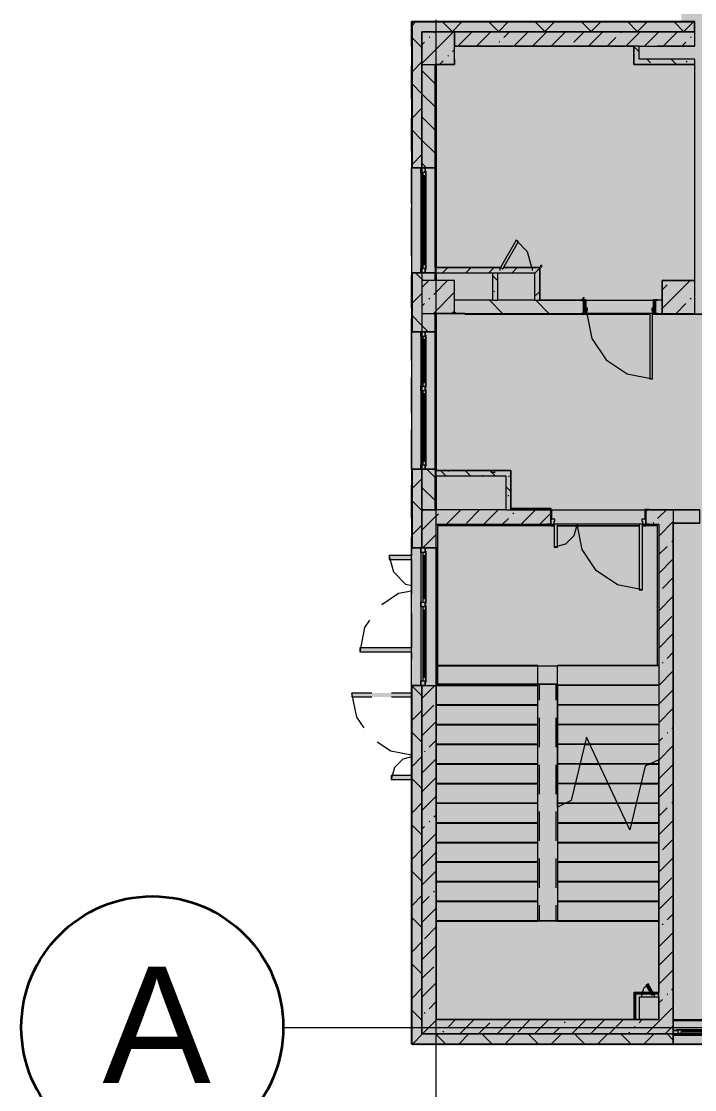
# Model space of a CAD drawing. Header units: millimetres. Extents: x -3817 to 677485, y -22715 to 103890.
# Drawn here: x 9672.1 to 9753.1, y -19611.4 to -19482.9 of the extents above; entities that cross this region are included whole.
import ezdxf

# ---------------------------------------------------------------- set-up
doc = ezdxf.new("R2010")
doc.units = ezdxf.units.MM
doc.layers.add('PDF _Геометрия', color=7, linetype='Continuous', true_color=0x1d1d1d)
doc.layers.add('PDF _Сплошная заливка', color=7, linetype='Continuous', true_color=0xffffff)
doc.layers.add('PDF _Текст', color=7, linetype='Continuous')
doc.styles.add('PDF ArialMT', font='arial.ttf')

msp = doc.modelspace()

# ---------------------------------------------------------------- hatches: boundary and pattern name
at = {"layer": 'PDF _Сплошная заливка', "true_color": 0xd9d9d9, "transparency": 33554559}
for points in [[(10026.36, -19606.08), (10026.36, -19416.65), (9987.78, -19416.65), (9987.78, -19388.53), (9751.51, -19388.53), (9751.51, -19482.95), (9719.07, -19482.95), (9719.07, -19606.08), (10026.19, -19606.08)], [(9751.18, -19484.19), (9753.08, -19484.19), (9753.08, -19483.01), (9720.31, -19483.01), (9720.31, -19484.19), (9748.66, -19484.19)], [(9746.45, -19485.92), (9753.14, -19485.92), (9753.14, -19484.19), (9724.25, -19484.19), (9724.25, -19485.92), (9745.82, -19485.92)], [(9753.14, -19488.12), (9753.14, -19487.49), (9746.45, -19487.52), (9746.45, -19488.12), (9751.51, -19488.12)], [(9729.68, -19513.17), (9734.48, -19513.17), (9734.48, -19512.54), (9730.08, -19512.6), (9730.03, -19512.7), (9729.68, -19512.54), (9721.89, -19512.54), (9721.89, -19513.17), (9729.44, -19513.17)], [(9751.51, -19518.05), (9753.14, -19518.05), (9753.14, -19514.11), (9749.21, -19514.11), (9749.21, -19518.05)], [(9730.39, -19537.58), (9731.02, -19537.58), (9731.02, -19536.95), (9721.89, -19536.95), (9721.89, -19537.58), (9726.75, -19537.58)], [(9748.81, -19604.66), (9750.55, -19604.66), (9750.55, -19541.67), (9748.81, -19541.67), (9748.81, -19602.93)], [(9748.81, -19604.66), (9748.81, -19602.93), (9722.04, -19602.93), (9722.04, -19604.66), (9748.66, -19604.66)]]:
    msp.add_hatch(color=254, dxfattribs=at).paths.add_polyline_path(points)
h = msp.add_hatch(color=254, dxfattribs=at)
h.paths.add_polyline_path([(9719.13, -19604.66), (9720.31, -19604.66), (9720.31, -19562.77), (9719.13, -19562.77), (9719.13, -19584.37)], flags=0)
h.paths.add_polyline_path([(9719.13, -19546.24), (9720.31, -19546.24), (9720.31, -19536.79), (9719.13, -19536.79), (9719.13, -19540.34)], flags=0)
h.paths.add_polyline_path([(9720.31, -19520.25), (9720.31, -19513.17), (9719.13, -19513.17), (9719.13, -19520.25), (9719.45, -19520.25)], flags=0)
h.paths.add_polyline_path([(9720.31, -19500.57), (9720.31, -19483.01), (9719.13, -19483.01), (9719.13, -19500.57)], flags=0)
h = msp.add_hatch(color=254, dxfattribs=at)
h.paths.add_polyline_path([(9721.89, -19541.67), (9721.89, -19536.79), (9720.31, -19536.79), (9720.31, -19541.67)], flags=0)
h.paths.add_polyline_path([(9720.31, -19520.25), (9721.89, -19520.25), (9721.89, -19518.05), (9720.31, -19518.05), (9720.31, -19518.33)], flags=0)
h.paths.add_polyline_path([(9720.31, -19514.11), (9721.89, -19514.11), (9721.89, -19513.17), (9720.31, -19513.17), (9720.31, -19513.93)], flags=0)
h.paths.add_polyline_path([(9720.31, -19500.57), (9721.89, -19500.57), (9721.89, -19488.13), (9720.31, -19488.13), (9720.31, -19496.32)], flags=0)
h = msp.add_hatch(color=254, dxfattribs=at)
h.paths.add_polyline_path([(9748.66, -19518.05), (9749.21, -19518.05), (9749.21, -19516.47), (9748.42, -19516.47), (9748.42, -19518.05)], flags=0)
h.paths.add_polyline_path([(9726.75, -19518.05), (9739.76, -19518.05), (9739.76, -19516.47), (9724.25, -19516.47), (9724.25, -19518.05)], flags=0)
h = msp.add_hatch(color=254, dxfattribs=at)
h.paths.add_polyline_path([(9748.66, -19543.4), (9748.81, -19543.4), (9748.81, -19541.67), (9747.24, -19541.67), (9747.24, -19543.4), (9747.67, -19543.4)], flags=0)
h.paths.add_polyline_path([(9722.04, -19543.4), (9735.82, -19543.4), (9735.82, -19541.67), (9722.04, -19541.67)], flags=0)
h = msp.add_hatch(color=254, dxfattribs=at)
h.paths.add_polyline_path([(9770.57, -19543.25), (9781.49, -19543.25), (9781.49, -19541.67), (9766.69, -19541.67), (9766.69, -19543.25)], flags=0)
h.paths.add_polyline_path([(9852.35, -19543.25), (9852.35, -19541.67), (9840.98, -19541.67), (9840.98, -19543.25), (9850.91, -19543.25)], flags=0)
h.paths.add_polyline_path([(9789.36, -19543.25), (9816.92, -19543.25), (9816.92, -19541.67), (9811.41, -19541.67), (9811.41, -19542.22), (9805.11, -19542.22), (9805.11, -19541.67), (9786.21, -19541.67), (9786.21, -19543.25)], flags=0)
h.paths.add_polyline_path([(9828.03, -19543.25), (9828.03, -19541.67), (9821.65, -19541.67), (9821.7, -19543.25)], flags=0)
h.paths.add_polyline_path([(9750.55, -19543.25), (9753.74, -19543.25), (9753.74, -19541.67), (9750.55, -19541.67)], flags=0)
at = {"layer": 'PDF _Сплошная заливка', "true_color": 0xcdcdcd, "transparency": 33554559}
h = msp.add_hatch(color=254, dxfattribs=at)
h.paths.add_polyline_path([(9735.82, -19543.4), (9736.22, -19543.4), (9736.3, -19542.77), (9735.82, -19542.77)], flags=0)
h.paths.add_polyline_path([(9746.85, -19543.4), (9747.24, -19543.4), (9747.24, -19542.77), (9746.77, -19542.77), (9746.85, -19543.01)], flags=0)
msp.add_hatch(color=254, dxfattribs=at).paths.add_polyline_path([(9746.45, -19551.28), (9746.85, -19551.28), (9746.85, -19543.4), (9746.45, -19543.4), (9746.45, -19549.15)])
at = {"layer": 'PDF _Сплошная заливка', "true_color": 0xd9d9d9, "transparency": 33554559}
h = msp.add_hatch(color=254, dxfattribs=at)
h.paths.add_polyline_path([(9747.8, -19599.76), (9747.75, -19599.66), (9745.86, -19599.66), (9745.96, -19599.76), (9747.24, -19599.76)], flags=0)
h.paths.add_polyline_path([(9748.22, -19599.76), (9748.81, -19599.76), (9748.81, -19599.66), (9748.12, -19599.68), (9748.17, -19599.76)], flags=0)
h = msp.add_hatch(color=254, dxfattribs=at)
h.paths.add_polyline_path([(9747.24, -19599.86), (9747.82, -19599.79), (9747.8, -19599.76), (9745.96, -19599.76), (9746.06, -19599.86)], flags=0)
h.paths.add_polyline_path([(9748.22, -19599.86), (9748.81, -19599.86), (9748.81, -19599.76), (9748.18, -19599.78), (9748.21, -19599.86)], flags=0)
at = {"layer": 'PDF _Сплошная заливка', "true_color": 0xcfcfcf, "transparency": 33554559}
msp.add_hatch(color=254, dxfattribs=at).paths.add_polyline_path([(9746.06, -19600.25), (9748.81, -19600.25), (9748.81, -19599.86), (9748.21, -19599.86), (9747.94, -19600), (9747.86, -19599.86), (9746.06, -19599.86)])
at = {"layer": 'PDF _Сплошная заливка', "true_color": 0xd9d9d9, "transparency": 33554559}
h = msp.add_hatch(color=254, dxfattribs=at)
h.paths.add_polyline_path([(9994.95, -19605.84), (10003.77, -19605.84), (10003.77, -19604.66), (9994.95, -19604.66)], flags=0)
h.paths.add_polyline_path([(10026.36, -19605.84), (10026.36, -19604.66), (10020.3, -19604.66), (10020.3, -19605.84), (10026.32, -19605.84)], flags=0)
h.paths.add_polyline_path([(9950.22, -19605.84), (9964.55, -19605.84), (9964.55, -19604.66), (9950.22, -19604.66)], flags=0)
h.paths.add_polyline_path([(9916.52, -19605.84), (9929.12, -19605.84), (9929.12, -19604.66), (9916.52, -19604.66)], flags=0)
h.paths.add_polyline_path([(9899.99, -19605.84), (9899.99, -19604.66), (9891.33, -19604.66), (9891.33, -19605.84), (9898.42, -19605.84)], flags=0)
h.paths.add_polyline_path([(9981.09, -19605.84), (9987.86, -19605.84), (9987.86, -19604.66), (9981.09, -19604.66)], flags=0)
h.paths.add_polyline_path([(9823.61, -19605.84), (9823.61, -19604.66), (9810.62, -19604.66), (9810.62, -19605.84), (9821.7, -19605.84)], flags=0)
h.paths.add_polyline_path([(9854.56, -19605.84), (9857.08, -19605.84), (9857.08, -19604.66), (9848.02, -19604.66), (9848.02, -19605.84), (9850.91, -19605.84)], flags=0)
h.paths.add_polyline_path([(9864.16, -19605.84), (9869.28, -19605.84), (9869.28, -19604.66), (9864.16, -19604.66)], flags=0)
h.paths.add_polyline_path([(9786.21, -19605.84), (9786.21, -19604.66), (9780.07, -19604.66), (9780.07, -19605.84), (9785.18, -19605.84)], flags=0)
h.paths.add_polyline_path([(9719.13, -19605.84), (9750.55, -19605.84), (9750.55, -19604.66), (9719.13, -19604.66), (9719.13, -19605.84)], flags=0)
h.paths.add_polyline_path([(9763.54, -19605.84), (9763.54, -19604.66), (9757.63, -19604.66), (9757.63, -19605.84), (9763.27, -19605.84)], flags=0)

# ---------------------------------------------------------------- linework, layer by layer
at = {"layer": 'PDF _Геометрия', "color": 8, "lineweight": 9, "true_color": 0x737373}
for points in [[(9719.11, -19482.95), (9719.07, -19482.95)], [(9719.11, -19500.57), (9719.11, -19482.99), (9719.13, -19482.99), (9720.31, -19482.99), (9753.11, -19482.99), (9753.11, -19483.01), (9753.11, -19484.19)], [(9719.13, -19483.43), (9719.55, -19483.01)], [(9753.08, -19484.19), (9753.08, -19483.01), (9720.31, -19483.01), (9719.13, -19483.01), (9719.13, -19500.57)], [(9720.31, -19485.06), (9720.31, -19484.19), (9753.08, -19484.19), (9753.11, -19484.19), (9753.14, -19484.19), (9753.14, -19482.99), (9753.14, -19482.95), (9751.51, -19482.95)], [(9723.98, -19484.19), (9722.8, -19483.01)], [(9723.94, -19484.19), (9725.12, -19483.01)], [(9729.55, -19484.19), (9728.37, -19483.01)], [(9729.51, -19484.19), (9730.69, -19483.01)], [(9735.12, -19484.19), (9733.94, -19483.01)], [(9735.07, -19484.19), (9736.26, -19483.01)], [(9740.69, -19484.19), (9739.5, -19483.01)], [(9740.64, -19484.19), (9741.82, -19483.01)], [(9746.25, -19484.19), (9745.07, -19483.01)], [(9746.21, -19484.19), (9747.39, -19483.01)], [(9751.82, -19484.19), (9750.64, -19483.01)], [(9751.78, -19484.19), (9752.96, -19483.01)], [(9720.31, -19488), (9724.12, -19484.19)], [(9721.74, -19484.33), (9721.87, -19484.19)], [(9724.63, -19485.92), (9726.36, -19484.19)], [(9726.88, -19485.92), (9728.61, -19484.19)], [(9730.16, -19484.89), (9730.85, -19484.19)], [(9731.37, -19485.92), (9733.1, -19484.19)], [(9733.61, -19485.92), (9735.21, -19484.33)], [(9735.86, -19485.92), (9737.59, -19484.19)], [(9738.58, -19485.45), (9739.83, -19484.19)], [(9740.35, -19485.92), (9742.08, -19484.19)], [(9744.19, -19484.33), (9744.28, -19484.23)], [(9744.84, -19485.92), (9746.57, -19484.19)], [(9747.08, -19485.92), (9748.81, -19484.19)], [(9749.33, -19485.92), (9751.06, -19484.19)], [(9721.89, -19512.54), (9721.89, -19500.57), (9720.31, -19500.57), (9719.07, -19500.57), (9720.31, -19500.57), (9720.31, -19485.06), (9720.31, -19500.57), (9721.89, -19500.57), (9721.89, -19488.13)], [(9720.31, -19486.09), (9719.13, -19484.91)], [(9720.31, -19485.75), (9720.62, -19485.45)], [(9721.18, -19484.89), (9721.27, -19484.8)], [(9729.6, -19485.45), (9729.69, -19485.36)], [(9738.1, -19485.92), (9738.11, -19485.92)], [(9742.59, -19485.92), (9743.63, -19484.89)], [(9746.45, -19485.92), (9745.82, -19485.92)], [(9751.57, -19485.92), (9752.05, -19485.45)], [(9752.61, -19484.89), (9752.7, -19484.8)], [(9723.42, -19487.13), (9723.52, -19487.04)], [(9723.98, -19486.57), (9724.25, -19486.31)], [(9719.13, -19489), (9720.31, -19487.82)], [(9721.89, -19488.29), (9722.04, -19488.29), (9722.04, -19488.29), (9722.04, -19512.37), (9722.04, -19512.38), (9722.04, -19512.54)], [(9722.43, -19488.13), (9722.86, -19487.69)], [(9721.89, -19490.45), (9720.31, -19488.87)], [(9721.89, -19493.23), (9720.31, -19491.66), (9719.13, -19490.47)], [(9719.13, -19494.57), (9720.31, -19493.39)], [(9721.89, -19496.01), (9720.31, -19494.44)], [(9721.89, -19498.8), (9720.31, -19497.22), (9719.13, -19496.04)], [(9719.13, -19500.14), (9720.31, -19498.96)], [(9720.87, -19500.57), (9720.31, -19500.01)], [(9720.31, -19500.57), (9720.31, -19513.17), (9719.07, -19513.17), (9720.31, -19513.17), (9721.89, -19513.17), (9728.82, -19513.17), (9729.44, -19513.17)], [(9720.17, -19500.57), (9720.17, -19513.17)], [(9720.72, -19501.12), (9720.72, -19500.57)], [(9720.8, -19500.96), (9720.8, -19512.77)], [(9720.8, -19501.51), (9720.41, -19501.51)], [(9720.56, -19512.22), (9720.56, -19501.51)], [(9720.64, -19501.51), (9720.64, -19512.22)], [(9720.8, -19512.22), (9720.41, -19512.22)], [(9720.72, -19513.17), (9720.72, -19512.62)], [(9729.68, -19512.54), (9721.89, -19512.54), (9721.89, -19513.17)], [(9722.8, -19513.17), (9723.43, -19512.54)], [(9725.59, -19513.17), (9726.22, -19512.54)], [(9728.37, -19513.17), (9729, -19512.54)], [(9739.52, -19516.47), (9734.48, -19516.47), (9734.48, -19513.17), (9734.48, -19512.54), (9733.61, -19512.54), (9730.12, -19512.54)], [(9731.15, -19513.17), (9731.78, -19512.54)], [(9733.85, -19513.25), (9733.94, -19513.17), (9734.48, -19512.62)], [(9720.31, -19513.17), (9720.31, -19520.25), (9720.31, -19536.79), (9719.07, -19536.79), (9720.31, -19536.79), (9721.89, -19536.79), (9721.89, -19520.25), (9720.31, -19520.25), (9719.07, -19520.25), (9720.31, -19520.25)], [(9719.11, -19513.17), (9719.11, -19520.25)], [(9719.13, -19513.17), (9719.13, -19520.25)], [(9720.5, -19514.11), (9720.31, -19513.93), (9719.55, -19513.17)], [(9721.89, -19514.11), (9721.89, -19513.17), (9720.31, -19513.17), (9720.31, -19520.25), (9721.89, -19520.25), (9721.89, -19518.05), (9739.52, -19518.05)], [(9720.31, -19514.94), (9721.14, -19514.11)], [(9721.74, -19515.76), (9723.38, -19514.11)], [(9722.04, -19513.17), (9722.04, -19514.11)], [(9728.82, -19513.17), (9728.82, -19516.47), (9724.25, -19516.47)], [(9749.21, -19517.47), (9752.57, -19514.11)], [(9733.85, -19516.03), (9734.48, -19515.4)], [(9749.21, -19515.23), (9749.8, -19514.63)], [(9719.13, -19516.84), (9720.31, -19515.66)], [(9721.18, -19516.32), (9721.27, -19516.23)], [(9721.69, -19518.05), (9724.25, -19515.49)], [(9730, -19518.05), (9728.43, -19516.47)], [(9728.82, -19516.47), (9729.44, -19516.47)], [(9733.85, -19516.47), (9734.48, -19516.47)], [(9735.57, -19518.05), (9734, -19516.47)], [(9739.76, -19516.67), (9739.56, -19516.47)], [(9739.76, -19518.05), (9739.76, -19516.47)], [(9740.07, -19516.47), (9748.11, -19516.47)], [(9748.42, -19516.47), (9748.42, -19518.05)], [(9748.66, -19518.05), (9749.21, -19518.05), (9749.21, -19516.47), (9748.66, -19516.47)], [(9752.61, -19516.32), (9752.7, -19516.23)], [(9720.31, -19517.18), (9720.62, -19516.88)], [(9721.89, -19518.28), (9721.65, -19518.05)], [(9722.04, -19518.05), (9722.04, -19518.21), (9722.04, -19518.21), (9722.04, -19536.79), (9722.04, -19536.95)], [(9723.98, -19518), (9724.25, -19517.74)], [(9724.43, -19518.05), (9724.25, -19517.86)], [(9748.03, -19518.05), (9740.07, -19518.05)], [(9750.88, -19518.05), (9752.05, -19516.88)], [(9721.07, -19520.25), (9720.31, -19519.49), (9719.13, -19518.31)], [(9720.17, -19520.25), (9720.17, -19536.79)], [(9720.72, -19520.81), (9720.72, -19520.25)], [(9720.8, -19521.2), (9720.41, -19521.2)], [(9720.56, -19526.4), (9720.56, -19521.2)], [(9720.64, -19521.2), (9720.64, -19526.4)], [(9720.8, -19520.65), (9720.8, -19526.95)], [(9720.8, -19526.4), (9720.41, -19526.4)], [(9720.72, -19527.34), (9720.72, -19526.79)], [(9720.8, -19527.73), (9720.41, -19527.73)], [(9720.56, -19535.84), (9720.56, -19527.73)], [(9720.64, -19527.73), (9720.64, -19535.84)], [(9720.8, -19527.18), (9720.8, -19536.4)], [(9720.8, -19535.84), (9720.41, -19535.84)], [(9720.31, -19546.24), (9719.07, -19546.24), (9720.31, -19546.24), (9720.31, -19541.67), (9720.31, -19536.79)], [(9719.11, -19536.79), (9719.11, -19546.24)], [(9719.13, -19536.79), (9719.13, -19546.24)], [(9731.02, -19541.67), (9731.02, -19537.58), (9731.02, -19536.95), (9721.89, -19536.95), (9721.89, -19536.79), (9720.31, -19536.79), (9720.31, -19541.67), (9721.89, -19541.67), (9721.89, -19537.58), (9730.39, -19537.58), (9730.39, -19541.67), (9731.02, -19541.67), (9735.39, -19541.67)], [(9720.72, -19536.79), (9720.72, -19536.24)], [(9721.89, -19537.77), (9720.9, -19536.79)], [(9721.89, -19536.95), (9721.89, -19537.58)], [(9719.13, -19539.11), (9720.31, -19537.93)], [(9722.04, -19537.58), (9722.04, -19541.67)], [(9721.89, -19540.55), (9720.31, -19538.98)], [(9720.31, -19541.76), (9719.13, -19540.58)], [(9720.31, -19541.88), (9720.52, -19541.67)], [(9730.39, -19541.67), (9722.04, -19541.67), (9721.89, -19541.67), (9720.31, -19541.67), (9720.31, -19546.24), (9722.04, -19546.24), (9722.04, -19543.4), (9735.39, -19543.4)], [(9720.31, -19544.12), (9722.04, -19542.39), (9722.3, -19542.14)], [(9723.28, -19543.4), (9725.01, -19541.67)], [(9725.67, -19543.26), (9727.26, -19541.67)], [(9727.77, -19543.4), (9729.5, -19541.67)], [(9731.28, -19542.14), (9731.37, -19542.04)], [(9732.26, -19543.4), (9733.99, -19541.67)], [(9734.5, -19543.4), (9735.82, -19542.08)], [(9735.82, -19543.4), (9735.82, -19541.67)], [(9735.94, -19541.67), (9747.12, -19541.67)], [(9747.24, -19541.89), (9747.46, -19541.67)], [(9747.24, -19541.67), (9747.24, -19543.4)], [(9750.55, -19541.67), (9748.81, -19541.67), (9747.67, -19541.67)], [(9748.68, -19542.7), (9748.81, -19542.56), (9749.71, -19541.67)], [(9719.13, -19544.68), (9720.31, -19543.5)], [(9720.72, -19562.22), (9720.72, -19562.77), (9720.31, -19562.77), (9720.31, -19604.66), (9722.04, -19604.66), (9748.81, -19604.66), (9750.55, -19604.66), (9750.55, -19543.25)], [(9730.01, -19543.4), (9730.72, -19542.7)], [(9746.85, -19543.4), (9736.61, -19543.4)], [(9747.67, -19543.4), (9748.81, -19543.4), (9748.81, -19599.66), (9748.81, -19596.31)], [(9748.12, -19543.26), (9748.21, -19543.17)], [(9748.81, -19544.81), (9750.55, -19543.07)], [(9720.44, -19546.24), (9722.04, -19544.64)], [(9719.22, -19546.24), (9719.13, -19546.15)], [(9720.17, -19546.24), (9720.17, -19562.77)], [(9720.72, -19546.79), (9720.72, -19546.24)], [(9748.81, -19547.05), (9749.8, -19546.06)], [(9750.36, -19545.5), (9750.46, -19545.41)], [(9720.8, -19547.18), (9720.41, -19547.18)], [(9720.56, -19552.38), (9720.56, -19547.18)], [(9720.64, -19547.18), (9720.64, -19552.38)], [(9720.8, -19546.63), (9720.8, -19552.93)], [(9748.81, -19549.3), (9750.55, -19547.56)], [(9749.24, -19551.12), (9750.55, -19549.81)], [(9720.8, -19552.38), (9720.41, -19552.38)], [(9748.81, -19553.79), (9750.55, -19552.05)], [(9720.8, -19553.72), (9720.41, -19553.72)], [(9720.56, -19561.83), (9720.56, -19553.72)], [(9720.64, -19553.72), (9720.64, -19561.83)], [(9720.72, -19553.32), (9720.72, -19552.77)], [(9720.8, -19553.17), (9720.8, -19562.38)], [(9748.81, -19556.03), (9750.36, -19554.48)], [(9748.81, -19558.28), (9750.55, -19556.54)], [(9749.8, -19559.53), (9750.55, -19558.79)], [(9736.61, -19577.39), (9736.61, -19576.91), (9736.61, -19574.54), (9736.61, -19572.18), (9736.61, -19569.82), (9736.61, -19567.46), (9736.61, -19565.09), (9748.81, -19565.09), (9736.61, -19565.09), (9736.61, -19562.73), (9736.61, -19560.37), (9748.81, -19560.37), (9748.81, -19562.73), (9748.81, -19565.09), (9748.81, -19567.46), (9748.81, -19569.82), (9748.81, -19571.7), (9747.17, -19572.46), (9745.31, -19580.12), (9740.11, -19568.97), (9738.25, -19576.62), (9736.61, -19577.39), (9736.61, -19591.08), (9748.81, -19591.08), (9736.61, -19591.08), (9734.25, -19591.08), (9722.04, -19591.08), (9734.25, -19591.08), (9734.25, -19560.37), (9722.04, -19560.37), (9722.04, -19591.08), (9722.04, -19602.89), (9748.81, -19602.89), (9748.81, -19591.08), (9748.81, -19571.7), (9748.81, -19575.05)], [(9722.2, -19560.41), (9734.25, -19560.41)], [(9748.81, -19560.37), (9736.61, -19560.37)], [(9749.24, -19560.1), (9749.33, -19560)], [(9748.81, -19562.77), (9750.55, -19561.03)], [(9719.11, -19605.9), (9750.55, -19605.9), (9750.55, -19604.66), (9720.31, -19604.66), (9720.31, -19562.77), (9719.07, -19562.77), (9720.31, -19562.77), (9722.04, -19562.77), (9722.04, -19602.93), (9745.86, -19602.93), (9741.43, -19602.93)], [(9719.11, -19605.86), (9719.11, -19605.84), (9719.11, -19604.66), (9719.11, -19562.77)], [(9719.13, -19605.84), (9719.13, -19604.66), (9719.13, -19562.77)], [(9720.31, -19564.03), (9719.13, -19562.85)], [(9720.31, -19564.33), (9721.87, -19562.77)], [(9720.8, -19561.83), (9720.41, -19561.83)], [(9736.61, -19562.63), (9736.61, -19562.77), (9736.61, -19565.13), (9736.61, -19567.5), (9736.61, -19569.86), (9736.61, -19572.22), (9736.61, -19574.58), (9736.61, -19576.94), (9736.61, -19579.31), (9736.61, -19581.67), (9736.61, -19584.03), (9736.61, -19586.39), (9736.61, -19588.76), (9736.61, -19591.12), (9734.25, -19591.12), (9722.04, -19591.12), (9722.04, -19588.76), (9734.25, -19588.76), (9722.04, -19588.76), (9722.04, -19586.39), (9722.04, -19584.03), (9722.04, -19581.67), (9722.04, -19579.31), (9722.04, -19576.94), (9722.04, -19574.58), (9734.25, -19574.58), (9722.04, -19574.58)], [(9722.04, -19591.12), (9734.25, -19591.12), (9734.25, -19588.76), (9734.25, -19586.39), (9734.25, -19584.03), (9734.25, -19581.67), (9734.25, -19579.31), (9734.25, -19576.94), (9734.25, -19574.58), (9734.25, -19572.22), (9734.25, -19569.86), (9734.25, -19567.5), (9734.25, -19565.13), (9734.25, -19562.77), (9734.25, -19562.63)], [(9722.04, -19578.52), (9722.04, -19574.58), (9722.04, -19572.22), (9734.25, -19572.22), (9722.04, -19572.22), (9722.04, -19569.86), (9722.04, -19567.5), (9722.04, -19565.13), (9722.04, -19562.77), (9722.04, -19565.92)], [(9734.44, -19564.56), (9734.44, -19562.63)], [(9736.41, -19562.63), (9736.41, -19564.56)], [(9748.81, -19565.01), (9750.55, -19563.28)], [(9720.31, -19566.57), (9721.74, -19565.15)], [(9748.81, -19567.26), (9750.55, -19565.52)], [(9719.13, -19566.95), (9720.31, -19565.77)], [(9734.44, -19570.19), (9734.44, -19566.67)], [(9736.41, -19566.67), (9736.41, -19570.19)], [(9720.31, -19568.82), (9722.04, -19567.09)], [(9750.36, -19567.95), (9750.55, -19567.77)], [(9720.31, -19569.6), (9719.13, -19568.42)], [(9721.18, -19570.2), (9722.04, -19569.33)], [(9722.04, -19574.98), (9722.04, -19572.22), (9722.04, -19568.28)], [(9748.81, -19569.5), (9749.24, -19569.08)], [(9749.8, -19568.51), (9749.89, -19568.42)], [(9720.62, -19570.76), (9720.71, -19570.67)], [(9748.81, -19571.75), (9750.55, -19570.01)], [(9719.13, -19572.51), (9720.31, -19571.33)], [(9720.31, -19573.31), (9722.04, -19571.58)], [(9748.11, -19599.66), (9748.81, -19599.66), (9748.81, -19591.12), (9736.61, -19591.12), (9748.81, -19591.12), (9748.81, -19588.76), (9748.81, -19586.39), (9748.81, -19584.03), (9748.81, -19581.67), (9748.81, -19579.31), (9748.81, -19576.94), (9748.81, -19574.58), (9748.81, -19572.22), (9748.81, -19571.7)], [(9734.44, -19575.82), (9734.44, -19572.3)], [(9736.41, -19572.3), (9736.41, -19575.82)], [(9748.81, -19573.99), (9750.55, -19572.26)], [(9720.31, -19575.17), (9719.13, -19573.99)], [(9720.31, -19575.55), (9722.04, -19573.82)], [(9748.81, -19576.24), (9750.55, -19574.5)], [(9719.13, -19578.08), (9720.31, -19576.9)], [(9720.31, -19577.8), (9722.04, -19576.07)], [(9750.36, -19576.93), (9750.46, -19576.84)], [(9721.74, -19578.62), (9722.04, -19578.31)], [(9734.44, -19581.45), (9734.44, -19577.93)], [(9736.41, -19577.93), (9736.41, -19581.45)], [(9748.81, -19581.35), (9748.81, -19577.41)], [(9748.81, -19578.48), (9749.8, -19577.49)], [(9720.31, -19580.74), (9719.13, -19579.56)], [(9721.18, -19579.18), (9721.27, -19579.08)], [(9748.81, -19580.73), (9750.55, -19578.99)], [(9720.31, -19580.04), (9720.62, -19579.74)], [(9720.31, -19582.29), (9722.04, -19580.56)], [(9722.04, -19580.88), (9722.04, -19584.82)], [(9749.24, -19582.55), (9750.55, -19581.24)], [(9719.13, -19583.65), (9720.31, -19582.47)], [(9720.31, -19584.53), (9722.04, -19582.8)], [(9748.81, -19585.22), (9750.55, -19583.48)], [(9734.44, -19587.08), (9734.44, -19583.56)], [(9736.41, -19583.56), (9736.41, -19587.08)], [(9748.81, -19587.65), (9748.81, -19583.71)], [(9720.31, -19586.3), (9719.13, -19585.12)], [(9720.31, -19586.78), (9722.04, -19585.05)], [(9748.81, -19587.46), (9750.36, -19585.91)], [(9722.04, -19587.18), (9722.04, -19591.12), (9722.04, -19602.93), (9745.86, -19602.93), (9745.86, -19600.25), (9745.86, -19599.76), (9745.86, -19599.66), (9747.75, -19599.66)], [(9719.13, -19589.22), (9720.31, -19588.04)], [(9720.31, -19589.02), (9721.18, -19588.16)], [(9721.74, -19587.6), (9721.83, -19587.5)], [(9748.81, -19589.71), (9750.55, -19587.97)], [(9720.31, -19591.27), (9722.04, -19589.54)], [(9736.41, -19589.19), (9736.41, -19591.12), (9734.44, -19591.12), (9734.44, -19589.19)], [(9720.31, -19591.87), (9719.13, -19590.69)], [(9748.81, -19593.95), (9748.81, -19590.01)], [(9749.8, -19590.96), (9750.55, -19590.22)], [(9720.62, -19593.21), (9722.04, -19591.78)], [(9748.81, -19594.2), (9750.55, -19592.46)], [(9749.24, -19591.53), (9749.33, -19591.43)], [(9719.13, -19594.78), (9720.31, -19593.6)], [(9722.04, -19593.48), (9722.04, -19597.42)], [(9720.31, -19595.76), (9722.04, -19594.03)], [(9748.81, -19596.44), (9750.55, -19594.71)], [(9720.31, -19597.44), (9719.13, -19596.26)], [(9720.31, -19598), (9721.74, -19596.58)], [(9748.81, -19598.69), (9750.55, -19596.95)], [(9720.31, -19600.25), (9722.04, -19598.52)], [(9719.13, -19600.35), (9720.31, -19599.17)], [(9722.04, -19599.78), (9722.04, -19602.93), (9726.47, -19602.93)], [(9745.86, -19602.93), (9745.96, -19602.93), (9745.96, -19600.25), (9745.96, -19599.86), (9745.96, -19599.76), (9747.8, -19599.76)], [(9745.96, -19602.93), (9746.06, -19602.93), (9746.06, -19600.25), (9746.06, -19599.86), (9747.86, -19599.86)], [(9748.17, -19599.76), (9748.81, -19599.76), (9748.81, -19599.66)], [(9748.21, -19599.86), (9748.81, -19599.86), (9748.81, -19599.76)], [(9748.81, -19600.25), (9748.81, -19599.86)], [(9749.8, -19599.94), (9749.89, -19599.85)], [(9750.36, -19599.38), (9750.55, -19599.2)], [(9721.18, -19601.63), (9722.04, -19600.76)], [(9748.81, -19602.93), (9748.81, -19600.25), (9746.45, -19600.25), (9746.45, -19602.93), (9748.66, -19602.93)], [(9747.33, -19604.66), (9748.81, -19603.18), (9750.55, -19601.44)], [(9748.81, -19600.93), (9749.24, -19600.51)], [(9720.31, -19603.01), (9719.13, -19601.83)], [(9720.62, -19602.19), (9720.71, -19602.1)], [(9719.21, -19605.84), (9720.39, -19604.66), (9722.04, -19603.01), (9722.12, -19602.93)], [(9723.42, -19603.87), (9724.37, -19602.93)], [(9724.88, -19604.66), (9726.61, -19602.93)], [(9727.13, -19604.66), (9728.47, -19603.31)], [(9728.83, -19602.93), (9732.77, -19602.93)], [(9729.37, -19604.66), (9731.1, -19602.93)], [(9731.84, -19604.43), (9733.35, -19602.93)], [(9733.86, -19604.66), (9735.59, -19602.93)], [(9735.13, -19602.93), (9739.07, -19602.93)], [(9736.11, -19604.66), (9736.89, -19603.87)], [(9737.45, -19603.31), (9737.55, -19603.22)], [(9738.35, -19604.66), (9740.08, -19602.93)], [(9740.59, -19604.66), (9742.33, -19602.93)], [(9742.84, -19604.66), (9744.57, -19602.93)], [(9745.87, -19603.87), (9745.97, -19603.78)], [(9746.06, -19602.93), (9746.45, -19602.93)], [(9746.43, -19603.31), (9746.82, -19602.93)], [(9749.57, -19604.66), (9750.55, -19603.69)], [(9750.55, -19604.66), (9750.55, -19602.93), (9780.07, -19602.93)], [(9723.15, -19605.84), (9721.96, -19604.66)], [(9722.86, -19604.43), (9722.95, -19604.34)], [(9724.78, -19605.84), (9725.96, -19604.66)], [(9728.71, -19605.84), (9727.53, -19604.66)], [(9730.34, -19605.84), (9731.53, -19604.66)], [(9734.28, -19605.84), (9733.1, -19604.66)], [(9735.91, -19605.84), (9737.09, -19604.66)], [(9739.85, -19605.84), (9738.67, -19604.66)], [(9741.48, -19605.84), (9742.66, -19604.66)], [(9745.42, -19605.84), (9744.24, -19604.66)], [(9745.08, -19604.66), (9745.31, -19604.43)], [(9747.05, -19605.84), (9748.23, -19604.66)], [(9750.55, -19605.4), (9749.8, -19604.66)], [(9751.1, -19604.25), (9750.55, -19604.25)], [(9750.55, -19604.8), (9757.63, -19604.8)], [(9750.94, -19604.17), (9757.24, -19604.17)], [(9751.49, -19604.17), (9751.49, -19604.57)], [(9751.49, -19604.33), (9756.69, -19604.33)], [(9756.69, -19604.41), (9751.49, -19604.41)], [(9719.07, -19605.86), (9719.07, -19605.9)], [(9719.12, -19605.86), (9750.55, -19605.86)], [(9719.13, -19605.84), (9750.55, -19605.84)]]:
    msp.add_lwpolyline(points, dxfattribs=at)
at = {"layer": 'PDF _Геометрия', "color": 7, "lineweight": 9}
for points in [[(9719.07, -19485.93), (9719.07, -19482.95), (9719.07, -19500.57), (9719.07, -19513.17), (9719.07, -19520.25), (9719.07, -19536.79), (9719.07, -19546.24), (9719.07, -19547.14)], [(9751.51, -19482.95), (9720.31, -19482.95), (9719.11, -19482.95), (9720.31, -19482.95)], [(9719.07, -19492.23), (9719.07, -19488.29)], [(9719.07, -19498.53), (9719.07, -19494.59)], [(9719.07, -19504.83), (9719.07, -19500.89)], [(9719.07, -19505.29), (9719.07, -19507.66), (9719.07, -19505.29)], [(9719.07, -19511.13), (9719.07, -19507.19)], [(9719.07, -19517.43), (9719.07, -19513.49)], [(9719.07, -19523.73), (9719.07, -19519.79)], [(9719.07, -19530.03), (9719.07, -19526.09)], [(9719.07, -19532.06), (9719.07, -19536.79), (9719.07, -19532.06)], [(9719.07, -19536.32), (9719.07, -19532.39)], [(9719.07, -19542.62), (9719.07, -19538.69)], [(9719.07, -19548.92), (9719.07, -19544.99)], [(9719.07, -19562.77), (9719.07, -19546.24)], [(9719.07, -19547.62), (9719.07, -19551.75)], [(9719.07, -19555.22), (9719.07, -19551.28)], [(9719.07, -19554.11), (9719.07, -19558.24)], [(9719.07, -19561.52), (9719.07, -19557.58)], [(9719.07, -19558.72), (9719.07, -19559.62)], [(9719.07, -19605.86), (9719.07, -19604.66), (9719.07, -19562.77), (9719.07, -19563.68)], [(9719.07, -19567.82), (9719.07, -19563.88)], [(9719.07, -19564.15), (9719.07, -19567.69)], [(9719.07, -19570.06), (9719.07, -19573.6)], [(9719.07, -19574.12), (9719.07, -19570.18)], [(9719.07, -19574.07), (9719.07, -19574.98)], [(9719.07, -19580.42), (9719.07, -19576.48)], [(9719.07, -19586.72), (9719.07, -19582.78)], [(9719.07, -19593.02), (9719.07, -19589.08)], [(9719.07, -19599.31), (9719.07, -19595.38)], [(9719.07, -19605.9), (9719.07, -19604.66), (9719.07, -19601.68)]]:
    msp.add_lwpolyline(points, dxfattribs=at)
at = {"layer": 'PDF _Геометрия', "color": 253, "lineweight": 9, "true_color": 0xaaaaaa}
for points in [[(9722.04, -19623.26), (9722.04, -19553.22), (9722.04, -19552.82), (9722.04, -19482.77)], [(9719.07, -19547.14), (9716.39, -19547.14), (9716.39, -19547.62), (9719.07, -19547.62)], [(9719.07, -19550.8), (9718.4, -19550.62), (9716.93, -19549.15), (9716.39, -19547.14)], [(9719.07, -19551.42), (9717.51, -19551.73), (9715.48, -19553.1)], [(9714.03, -19554.92), (9713.42, -19555.82), (9712.85, -19558.72)], [(9719.07, -19558.24), (9712.85, -19558.24), (9712.85, -19558.72), (9719.07, -19558.72)], [(9714.3, -19563.68), (9711.9, -19563.68), (9711.9, -19564.15), (9714.3, -19564.15)], [(9713.35, -19567.87), (9712.48, -19566.57), (9711.9, -19563.68)], [(9719.07, -19563.68), (9716.67, -19563.68)], [(9716.67, -19564.15), (9719.07, -19564.15)], [(9719.07, -19571.16), (9716.57, -19570.66), (9714.93, -19569.57)], [(9719.07, -19571.34), (9718.04, -19571.62), (9717.01, -19572.65), (9716.63, -19574.07)], [(9719.07, -19573.6), (9716.63, -19573.6), (9716.63, -19574.07), (9719.07, -19574.07)], [(9703.64, -19603.87), (9802.06, -19603.87), (9925.82, -19603.87), (10024.24, -19603.87)]]:
    msp.add_lwpolyline(points, dxfattribs=at)
at = {"layer": 'PDF _Геометрия', "color": 8, "lineweight": 9, "true_color": 0x737373}
for points in [[(9724.25, -19484.19), (9720.31, -19484.19), (9720.31, -19488.13), (9724.25, -19488.13)], [(9746.45, -19487.49), (9746.45, -19485.92), (9753.14, -19485.92), (9753.14, -19484.19), (9724.25, -19484.19), (9724.25, -19485.92), (9745.82, -19485.92), (9745.82, -19488.12), (9746.45, -19488.12), (9753.14, -19488.12), (9753.14, -19487.49)], [(9720.17, -19500.57), (9720.72, -19500.57), (9720.72, -19501.12), (9720.17, -19501.12)], [(9720.8, -19512.77), (9720.8, -19500.96), (9720.72, -19500.96), (9720.72, -19501.12), (9720.41, -19501.12), (9720.41, -19512.62), (9720.72, -19512.62), (9720.72, -19512.77)], [(9720.17, -19512.62), (9720.72, -19512.62), (9720.72, -19513.17), (9720.17, -19513.17)], [(9734.74, -19512.46), (9734.74, -19512.3), (9734.58, -19512.3), (9734.58, -19512.46)], [(9724.25, -19514.11), (9720.31, -19514.11), (9720.31, -19518.05), (9724.25, -19518.05)], [(9729.44, -19513.17), (9729.68, -19513.17), (9733.61, -19513.17), (9733.85, -19513.17), (9733.85, -19516.47), (9729.44, -19516.47)], [(9753.14, -19514.11), (9749.21, -19514.11), (9749.21, -19518.05), (9753.14, -19518.05)], [(9739.67, -19516.33), (9739.83, -19516.33), (9739.83, -19516.18), (9739.67, -19516.18)], [(9720.17, -19520.25), (9720.72, -19520.25), (9720.72, -19520.81), (9720.17, -19520.81)], [(9720.8, -19526.95), (9720.8, -19520.65), (9720.72, -19520.65), (9720.72, -19520.81), (9720.41, -19520.81), (9720.41, -19526.79), (9720.72, -19526.79), (9720.72, -19526.95)], [(9720.17, -19526.79), (9720.72, -19526.79), (9720.72, -19527.34), (9720.17, -19527.34)], [(9720.8, -19536.4), (9720.8, -19527.18), (9720.72, -19527.18), (9720.72, -19527.34), (9720.41, -19527.34), (9720.41, -19536.24), (9720.72, -19536.24), (9720.72, -19536.4)], [(9720.17, -19536.24), (9720.72, -19536.24), (9720.72, -19536.79), (9720.17, -19536.79)], [(9750.55, -19543.25), (9753.74, -19543.25), (9753.74, -19541.67), (9750.55, -19541.67)], [(9720.17, -19546.24), (9720.72, -19546.24), (9720.72, -19546.79), (9720.17, -19546.79)], [(9720.8, -19552.93), (9720.8, -19546.63), (9720.72, -19546.63), (9720.72, -19546.79), (9720.41, -19546.79), (9720.41, -19552.77), (9720.72, -19552.77), (9720.72, -19552.93)], [(9720.17, -19552.77), (9720.72, -19552.77), (9720.72, -19553.32), (9720.17, -19553.32)], [(9720.8, -19562.38), (9720.8, -19553.17), (9720.72, -19553.17), (9720.72, -19553.32), (9720.41, -19553.32), (9720.41, -19562.22), (9720.72, -19562.22), (9720.72, -19562.38)], [(9720.17, -19562.22), (9720.72, -19562.22), (9720.72, -19562.77), (9720.17, -19562.77)], [(9734.25, -19562.73), (9722.04, -19562.73)], [(9734.25, -19562.77), (9722.2, -19562.77)], [(9736.61, -19562.73), (9748.81, -19562.73)], [(9734.25, -19565.09), (9722.04, -19565.09)], [(9734.25, -19565.13), (9722.04, -19565.13)], [(9734.25, -19567.46), (9722.04, -19567.46)], [(9734.25, -19567.5), (9722.04, -19567.5)], [(9736.61, -19567.46), (9748.81, -19567.46)], [(9734.25, -19569.82), (9722.04, -19569.82)], [(9734.25, -19569.86), (9722.04, -19569.86)], [(9740.51, -19569.82), (9748.81, -19569.82), (9740.51, -19569.82), (9739.91, -19569.82), (9736.61, -19569.82), (9739.91, -19569.82)], [(9739.9, -19569.86), (9740.53, -19569.86)], [(9734.25, -19572.18), (9722.04, -19572.18)], [(9736.61, -19572.18), (9739.33, -19572.18), (9741.61, -19572.18), (9739.33, -19572.18)], [(9739.32, -19572.22), (9741.63, -19572.22)], [(9741.61, -19572.18), (9747.78, -19572.18), (9748.81, -19572.18), (9747.78, -19572.18)], [(9747.69, -19572.22), (9748.81, -19572.22)], [(9734.25, -19574.54), (9722.04, -19574.54)], [(9736.61, -19574.54), (9738.76, -19574.54), (9742.71, -19574.54), (9738.76, -19574.54)], [(9742.71, -19574.54), (9746.67, -19574.54), (9748.81, -19574.54), (9746.67, -19574.54)], [(9738.75, -19574.58), (9742.73, -19574.58)], [(9746.66, -19574.58), (9748.81, -19574.58)], [(9726.75, -19576.91), (9722.04, -19576.91)], [(9726.74, -19576.94), (9722.04, -19576.94)], [(9734.25, -19576.91), (9726.75, -19576.91)], [(9734.25, -19576.94), (9726.75, -19576.94)], [(9736.61, -19576.91), (9737.65, -19576.91), (9743.81, -19576.91), (9737.65, -19576.91)], [(9737.56, -19576.94), (9743.83, -19576.94)], [(9743.81, -19576.91), (9746.09, -19576.91), (9748.81, -19576.91), (9746.09, -19576.91)], [(9746.07, -19576.94), (9748.81, -19576.94)], [(9734.25, -19579.27), (9722.04, -19579.27)], [(9734.25, -19579.31), (9722.04, -19579.31)], [(9744.92, -19579.27), (9745.52, -19579.27), (9748.81, -19579.27), (9745.52, -19579.27), (9744.92, -19579.27), (9736.61, -19579.27)], [(9736.61, -19579.31), (9744.93, -19579.31)], [(9745.51, -19579.31), (9748.81, -19579.31)], [(9734.25, -19581.63), (9722.04, -19581.63)], [(9734.25, -19581.67), (9722.04, -19581.67)], [(9736.61, -19581.63), (9748.81, -19581.63)], [(9736.61, -19581.67), (9748.81, -19581.67)], [(9734.25, -19583.99), (9722.04, -19583.99)], [(9734.25, -19584.03), (9722.04, -19584.03)], [(9736.61, -19583.99), (9748.81, -19583.99)], [(9736.61, -19584.03), (9748.81, -19584.03)], [(9734.25, -19586.35), (9722.04, -19586.35)], [(9734.25, -19586.39), (9722.04, -19586.39)], [(9736.61, -19586.35), (9748.81, -19586.35)], [(9736.61, -19586.39), (9748.81, -19586.39)], [(9734.25, -19588.72), (9722.04, -19588.72)], [(9736.61, -19588.72), (9748.81, -19588.72)], [(9736.61, -19588.76), (9748.81, -19588.76)], [(9746.45, -19602.93), (9748.81, -19602.93), (9748.81, -19600.25), (9748.81, -19602.93)], [(9757.63, -19604.66), (9757.63, -19603.09), (9750.55, -19603.09), (9750.55, -19604.66), (9757.63, -19604.66), (9750.55, -19604.66), (9750.55, -19605.9), (9755.27, -19605.9), (9750.55, -19605.9), (9757.63, -19605.9), (9761.57, -19605.9), (9757.63, -19605.9)], [(9750.55, -19604.8), (9750.55, -19604.25), (9751.1, -19604.25), (9751.1, -19604.8)], [(9757.24, -19604.17), (9750.94, -19604.17), (9750.94, -19604.25), (9751.1, -19604.25), (9751.1, -19604.57), (9757.08, -19604.57), (9757.08, -19604.25), (9757.24, -19604.25)]]:
    msp.add_lwpolyline(points, close=True, dxfattribs=at)
at = {"layer": 'PDF _Геометрия', "color": 9, "lineweight": 9, "true_color": 0xb7b7b7}
for points in [[(9749.21, -19516.47), (9749.21, -19514.11), (9753.14, -19514.11), (9753.14, -19488.12), (9745.82, -19488.12), (9745.82, -19485.92), (9724.25, -19485.92)], [(9834.95, -19518.05), (9829.13, -19518.05), (9829.13, -19485.45), (9774.48, -19485.45), (9774.48, -19493.48), (9754.8, -19493.48), (9754.8, -19518.13), (9748.03, -19518.13), (9754.8, -19518.13)], [(9753.14, -19485.92), (9748.66, -19485.92)], [(9724.25, -19487.52), (9724.25, -19488.13), (9721.89, -19488.13), (9721.89, -19488.29)], [(9733.53, -19512.54), (9733.03, -19510.65), (9731.64, -19509.26)], [(9722.04, -19512.54), (9729.75, -19512.54)], [(9730.12, -19512.54), (9734.48, -19512.54), (9734.48, -19516.47), (9739.52, -19516.47)], [(9725.47, -19518.13), (9747.71, -19518.13), (9725.47, -19518.13), (9725.47, -19518.05), (9722.04, -19518.05), (9722.04, -19536.95), (9731.02, -19536.95), (9731.02, -19541.51), (9731.18, -19541.51), (9735.82, -19541.51), (9735.82, -19541.61), (9735.82, -19541.51), (9731.02, -19541.51)], [(9740.15, -19518.05), (9740.75, -19521.06), (9742.46, -19523.62), (9745.01, -19525.32), (9748.03, -19525.92)], [(9747.67, -19541.67), (9753.75, -19541.67)], [(9735.82, -19543.57), (9735.82, -19543.47), (9735.82, -19543.57), (9736.22, -19543.57), (9722.2, -19543.57), (9722.2, -19560.41), (9736.61, -19560.41)], [(9746.85, -19551.28), (9743.83, -19550.68), (9741.28, -19548.97), (9739.57, -19546.42), (9738.97, -19543.4), (9738.6, -19544.78), (9737.59, -19545.79), (9736.22, -19546.16)], [(9748.65, -19560.37), (9748.65, -19543.57), (9746.85, -19543.57), (9747.24, -19543.57), (9747.24, -19543.47), (9747.24, -19543.57)], [(9753.7, -19543.25), (9750.55, -19543.25), (9750.55, -19602.93)], [(9720.72, -19562.77), (9720.72, -19562.22), (9720.72, -19562.77), (9722.2, -19562.77), (9722.2, -19546.24), (9720.72, -19546.24)], [(9720.72, -19546.79), (9720.72, -19546.24), (9720.72, -19546.79)], [(9722.04, -19546.24), (9722.2, -19546.24), (9722.2, -19562.77)], [(9746.8, -19599.85), (9746.99, -19599.14), (9747.51, -19598.62)]]:
    msp.add_lwpolyline(points, dxfattribs=at)
at = {"layer": 'PDF _Геометрия', "color": 253, "lineweight": 9, "true_color": 0xa3a3a3}
for points in [[(9746.45, -19486.6), (9745.82, -19485.97)], [(9747.81, -19487.95), (9747.35, -19487.49)], [(9750.94, -19488.12), (9750.31, -19487.49)], [(9752.11, -19487.73), (9752.21, -19487.82)], [(9729.44, -19514.14), (9728.82, -19513.51)], [(9728.96, -19515.37), (9729.06, -19515.46)], [(9723.18, -19537.58), (9722.55, -19536.95)], [(9723.43, -19536.95), (9723.53, -19537.04)], [(9726.15, -19537.58), (9725.52, -19536.95)], [(9729.12, -19537.58), (9728.49, -19536.95)], [(9729, -19536.95), (9729.05, -19537.22), (9728.63, -19537.18), (9728.83, -19536.95)], [(9727.59, -19537.55), (9727.72, -19537.53)], [(9730.73, -19537.66), (9730.83, -19537.58), (9730.84, -19537.57)], [(9731.02, -19539.47), (9730.39, -19538.84)], [(9730.65, -19539.99), (9730.75, -19539.9)], [(9730.95, -19539.97), (9731.02, -19540.01)]]:
    msp.add_lwpolyline(points, dxfattribs=at)
at = {"layer": 'PDF _Геометрия', "color": 7, "lineweight": 9}
for points in [[(9719.07, -19500.57), (9719.07, -19502.93)], [(9719.07, -19518.68), (9719.07, -19523.4)], [(9719.07, -19525.77), (9719.07, -19529.7)]]:
    msp.add_lwpolyline(points, close=True, dxfattribs=at)
at = {"layer": 'PDF _Геометрия', "color": 9, "lineweight": 9, "true_color": 0xb7b7b7}
for points in [[(9731.64, -19509.26), (9729.75, -19512.54), (9730.03, -19512.7), (9731.92, -19509.42)], [(9729.72, -19512.85), (9729.72, -19512.54), (9729.68, -19512.54), (9729.68, -19512.85)], [(9733.57, -19512.85), (9733.61, -19512.85), (9733.61, -19512.54), (9733.57, -19512.54)], [(9740.07, -19516.41), (9739.52, -19516.41), (9739.52, -19516.47), (9740.07, -19516.47)], [(9739.96, -19516.47), (9739.76, -19516.47), (9739.76, -19518.05), (9739.96, -19518.05)], [(9740.07, -19516.47), (9739.96, -19516.47), (9739.96, -19517.42), (9740.07, -19517.42)], [(9748.11, -19516.41), (9748.11, -19516.47), (9748.66, -19516.47), (9748.66, -19516.41)], [(9748.11, -19516.47), (9748.11, -19517.42), (9748.22, -19517.42), (9748.22, -19516.47)], [(9748.22, -19516.47), (9748.22, -19518.05), (9748.42, -19518.05), (9748.42, -19516.47)], [(9740.07, -19518.05), (9739.52, -19518.05), (9739.52, -19518.11), (9740.07, -19518.11)], [(9740.15, -19518.05), (9740.15, -19517.73), (9740.23, -19517.73), (9740.23, -19517.42), (9739.96, -19517.42), (9739.96, -19518.05)], [(9740.07, -19518.04), (9739.96, -19518.04), (9739.96, -19518.05), (9740.07, -19518.05)], [(9747.71, -19518.05), (9740.07, -19518.05)], [(9748.03, -19525.92), (9748.03, -19518.05), (9747.71, -19518.05), (9747.71, -19525.92)], [(9748.03, -19518.05), (9748.22, -19518.05), (9748.22, -19517.42), (9747.95, -19517.42), (9747.95, -19517.73), (9748.03, -19517.73)], [(9748.11, -19518.04), (9748.11, -19518.05), (9748.22, -19518.05), (9748.22, -19518.04)], [(9748.11, -19518.05), (9748.11, -19518.11), (9748.66, -19518.11), (9748.66, -19518.05)], [(9735.94, -19541.61), (9735.39, -19541.61), (9735.39, -19541.67), (9735.94, -19541.67)], [(9735.94, -19541.67), (9735.82, -19541.67), (9735.82, -19542.77), (9735.94, -19542.77)], [(9747.12, -19541.61), (9747.12, -19541.67), (9747.67, -19541.67), (9747.67, -19541.61)], [(9747.12, -19541.67), (9747.12, -19542.77), (9747.24, -19542.77), (9747.24, -19541.67)], [(9735.94, -19543.4), (9735.39, -19543.4), (9735.39, -19543.47), (9735.94, -19543.47)], [(9736.22, -19543.4), (9736.22, -19543.01), (9736.3, -19543.01), (9736.3, -19542.77), (9735.82, -19542.77), (9735.82, -19543.4)], [(9736.22, -19546.16), (9736.61, -19546.16), (9736.61, -19543.4), (9736.22, -19543.4)], [(9736.61, -19543.57), (9746.45, -19543.57)], [(9746.85, -19551.28), (9746.85, -19543.4), (9746.45, -19543.4), (9746.45, -19551.28)], [(9746.85, -19543.4), (9747.24, -19543.4), (9747.24, -19542.77), (9746.77, -19542.77), (9746.77, -19543.01), (9746.85, -19543.01)], [(9747.12, -19543.4), (9747.12, -19543.47), (9747.67, -19543.47), (9747.67, -19543.4)], [(9720.72, -19553.32), (9720.72, -19552.77)], [(9736.61, -19562.63), (9722.2, -19562.63)], [(9747.51, -19598.62), (9747.24, -19598.78), (9747.95, -19600.01), (9748.22, -19599.85)], [(9746.76, -19600.16), (9746.76, -19599.85), (9746.72, -19599.85), (9746.72, -19600.16)], [(9748.26, -19600.16), (9748.3, -19600.16), (9748.3, -19599.85), (9748.26, -19599.85)]]:
    msp.add_lwpolyline(points, close=True, dxfattribs=at)
at = {"layer": 'PDF _Геометрия', "color": 7, "lineweight": 35}
msp.add_circle((9687.89, -19603.87), 15.75, dxfattribs=at)
at = {"layer": 'PDF _Геометрия', "color": 253, "lineweight": 20, "true_color": 0xaaaaaa}
msp.add_circle((9687.89, -19603.87), 15.75, dxfattribs=at)
at = {"layer": 'PDF _Сплошная заливка', "color": 254, "lineweight": 60, "true_color": 0xd9d9d9, "transparency": 33554559}
for points in [[(9724.25, -19488.13), (9724.25, -19484.19), (9720.31, -19488.13), (9720.31, -19484.19)], [(9746.45, -19488.12), (9746.45, -19485.92), (9745.82, -19488.12), (9745.82, -19485.92)], [(9724.25, -19518.05), (9724.25, -19514.11), (9720.31, -19518.05), (9720.31, -19514.11)], [(9729.44, -19516.47), (9729.44, -19513.17), (9728.82, -19516.47), (9728.82, -19513.17)], [(9734.48, -19516.47), (9734.48, -19513.17), (9733.85, -19516.47), (9733.85, -19513.17)], [(9731.02, -19541.67), (9731.02, -19537.58), (9730.39, -19541.67), (9730.39, -19537.58)], [(9722.04, -19546.24), (9722.04, -19541.67), (9720.31, -19546.24), (9720.31, -19541.67)], [(9722.04, -19604.66), (9722.04, -19562.77), (9720.31, -19604.66), (9720.31, -19562.77)], [(9745.96, -19602.93), (9745.96, -19599.86), (9745.86, -19602.93), (9745.86, -19599.76)], [(9746.06, -19602.93), (9746.06, -19599.86), (9745.96, -19602.93), (9745.96, -19599.86)]]:
    msp.add_solid(points, dxfattribs=at)
at = {"layer": 'PDF _Сплошная заливка', "color": 254, "lineweight": 60, "true_color": 0xcdcdcd, "transparency": 33554559}
for points in [[(9730.03, -19512.7), (9731.92, -19509.42), (9729.75, -19512.54), (9731.64, -19509.26)], [(9739.96, -19517.42), (9740.07, -19517.42), (9739.96, -19516.47), (9740.07, -19516.47)], [(9748.66, -19516.47), (9748.66, -19516.41), (9748.11, -19516.47)], [(9748.11, -19517.42), (9748.22, -19517.42), (9748.11, -19516.47), (9748.22, -19516.47)], [(9740.15, -19518.05), (9740.23, -19517.42), (9739.96, -19518.05), (9739.96, -19517.42)], [(9748.03, -19525.92), (9748.03, -19518.05), (9747.71, -19525.92), (9747.71, -19518.05)], [(9748.22, -19518.05), (9748.22, -19517.42), (9748.03, -19518.05), (9747.95, -19517.42)], [(9748.66, -19518.11), (9748.66, -19518.05), (9748.11, -19518.11)], [(9735.94, -19542.77), (9735.94, -19541.67), (9735.82, -19542.77), (9735.82, -19541.67)], [(9747.12, -19542.77), (9747.24, -19542.77), (9747.12, -19541.67), (9747.24, -19541.67)], [(9736.61, -19546.16), (9736.61, -19543.4), (9736.22, -19546.16), (9736.22, -19543.4)], [(9747.67, -19543.47), (9747.67, -19543.4), (9747.12, -19543.47)], [(9747.95, -19600.01), (9748.22, -19599.85), (9747.24, -19598.78), (9747.51, -19598.62)]]:
    msp.add_solid(points, dxfattribs=at)
at = {"layer": 'PDF _Сплошная заливка', "color": 254, "lineweight": 60, "true_color": 0xd7d7d7, "transparency": 33554559}
for points in [[(9739.76, -19518.05), (9739.96, -19518.05), (9739.76, -19516.47), (9739.96, -19516.47)], [(9748.22, -19518.05), (9748.42, -19518.05), (9748.22, -19516.47), (9748.42, -19516.47)]]:
    msp.add_solid(points, dxfattribs=at)
at = {"layer": 'PDF _Сплошная заливка', "color": 254, "lineweight": 60, "true_color": 0xe2e2e2, "transparency": 33554559}
for points in [[(9716.39, -19547.62), (9719.07, -19547.62), (9716.39, -19547.14), (9719.07, -19547.14)], [(9712.85, -19558.72), (9719.07, -19558.72), (9712.85, -19558.24), (9719.07, -19558.24)], [(9711.9, -19564.15), (9719.07, -19564.15), (9711.9, -19563.68), (9719.07, -19563.68)], [(9719.07, -19574.07), (9719.07, -19573.6), (9716.63, -19574.07), (9716.63, -19573.6)]]:
    msp.add_solid(points, dxfattribs=at)
at = {"layer": 'PDF _Сплошная заливка', "color": 254, "lineweight": 60, "true_color": 0xcfcfcf, "transparency": 33554559}
msp.add_solid([(9746.45, -19602.93), (9746.45, -19600.25), (9746.06, -19602.93), (9746.06, -19600.25)], dxfattribs=at)

# ---------------------------------------------------------------- texts
at = {"layer": 'PDF _Текст', "color": 9, "true_color": 0xbebebe, "insert": (9681.89, -19603.57), "char_height": 14, "attachment_point": 4, "style": 'PDF ArialMT'}
msp.add_mtext('А', dxfattribs=at)

doc.saveas('drawing.dxf')
